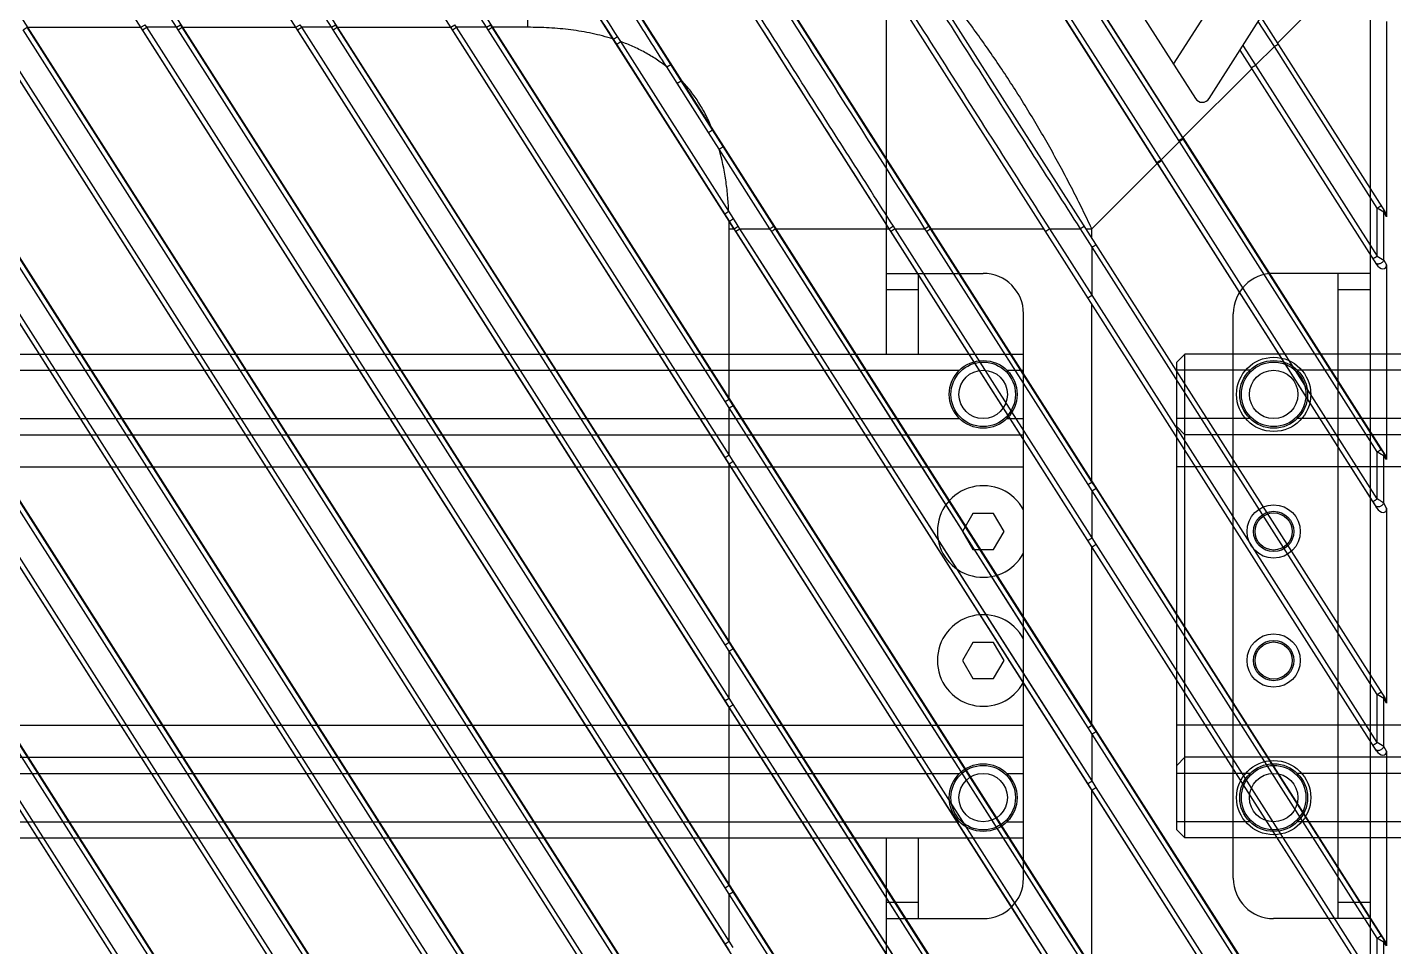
# Model space of a CAD drawing. Header units: millimetres. Extents: x 1409 to 26878, y 589 to 5187.
# Drawn here: x 22315.2 to 22399.8, y 2601.4 to 2658.4 of the extents above; entities that cross this region are included whole.
import ezdxf

# ---------------------------------------------------------------- set-up
doc = ezdxf.new("R2010")
doc.units = ezdxf.units.MM
doc.layers.add('02___PRT_ALL_AXES', color=7, linetype='Continuous')

# ---------------------------------------------------------------- blocks, each defined once
blk = doc.blocks.new('dfx')
at = {"color": 114, "linetype": 'Continuous', "lineweight": -3, "true_color": 0x139b48}
for p, q in [((13692.982, 8801.227), (13692.982, 8861.227)), ((13722.982, 8188.727), (13722.982, 8861.227)), ((13692.982, 8806.227), (13698.982, 8806.227)), ((13694.982, 8801.227), (13694.982, 8806.227)), ((13722.982, 8806.227), (13716.982, 8806.227)), ((13720.982, 8766.227), (13720.982, 8806.227)), ((13692.982, 8805.227), (13694.982, 8805.227)), ((13720.982, 8805.227), (13722.982, 8805.227)), ((13701.482, 8768.727), (13701.482, 8803.727)), ((13714.482, 8768.727), (13714.482, 8803.727)), ((13110.982, 8800.727), (13111.482, 8801.227)), ((13111.482, 8771.227), (13111.482, 8801.227)), ((13134.482, 8801.227), (13111.482, 8801.227)), ((13147.482, 8801.227), (13701.482, 8801.227)), ((13110.982, 8771.727), (13110.982, 8800.727)), ((13115.512, 8800.227), (13110.982, 8800.227)), ((13700.451, 8800.227), (13701.482, 8800.227)), ((13115.512, 8797.227), (13110.982, 8797.227)), ((13110.982, 8796.727), (13111.482, 8796.227)), ((13700.451, 8797.227), (13701.482, 8797.227)), ((13134.482, 8796.227), (13111.482, 8796.227)), ((13147.482, 8796.227), (13701.482, 8796.227)), ((13134.482, 8794.227), (13110.982, 8794.227)), ((13147.482, 8794.227), (13701.482, 8794.227)), ((13698.337, 8791.344), (13697.692, 8790.227)), ((13699.627, 8791.344), (13698.337, 8791.344)), ((13700.272, 8790.227), (13699.627, 8791.344)), ((13697.692, 8790.227), (13698.337, 8789.11)), ((13699.627, 8789.11), (13700.272, 8790.227)), ((13698.337, 8789.11), (13699.627, 8789.11)), ((13698.337, 8783.344), (13697.692, 8782.227)), ((13699.627, 8783.344), (13698.337, 8783.344)), ((13700.272, 8782.227), (13699.627, 8783.344)), ((13697.692, 8782.227), (13698.337, 8781.11)), ((13699.627, 8781.11), (13700.272, 8782.227)), ((13698.337, 8781.11), (13699.627, 8781.11)), ((13134.482, 8778.227), (13110.982, 8778.227)), ((13147.482, 8778.227), (13701.482, 8778.227)), ((13110.982, 8775.727), (13111.482, 8776.227)), ((13134.482, 8776.227), (13111.482, 8776.227)), ((13147.482, 8776.227), (13701.482, 8776.227)), ((13115.512, 8775.227), (13110.982, 8775.227)), ((13700.451, 8775.227), (13701.482, 8775.227)), ((13115.512, 8772.227), (13110.982, 8772.227)), ((13700.451, 8772.227), (13701.482, 8772.227)), ((13110.982, 8771.727), (13111.482, 8771.227)), ((13134.482, 8771.227), (13111.482, 8771.227)), ((13147.482, 8771.227), (13701.482, 8771.227)), ((13692.982, 8283.727), (13692.982, 8771.227)), ((13694.982, 8766.227), (13694.982, 8771.227)), ((13694.982, 8767.227), (13692.982, 8767.227)), ((13722.982, 8767.227), (13720.982, 8767.227)), ((13692.982, 8766.227), (13698.982, 8766.227)), ((13722.982, 8766.227), (13716.982, 8766.227))]:
    blk.add_line(p, q, dxfattribs=at)
for centre, radius in [((13716.982, 8798.727), 2.3), ((13698.982, 8798.727), 2), ((13698.982, 8798.727), 1.5), ((13716.982, 8798.727), 2), ((13716.982, 8798.727), 1.5), ((13116.982, 8790.227), 1.65), ((13116.982, 8790.227), 1.15), ((13116.982, 8782.227), 1.65), ((13116.982, 8782.227), 1.15), ((13698.982, 8773.727), 2), ((13716.982, 8773.727), 2.3), ((13716.982, 8773.727), 2), ((13698.982, 8773.727), 1.5), ((13716.982, 8773.727), 1.5)]:
    blk.add_circle(centre, radius, dxfattribs=at)
for centre, start, end in [((13698.982, 8803.727), 0, 90), ((13716.982, 8803.727), 90, 180), ((13698.982, 8768.727), 270, 0), ((13716.982, 8768.727), 180, 270)]:
    blk.add_arc(centre, 2.5, start, end, dxfattribs=at)
at = {"layer": '02___PRT_ALL_AXES', "color": 114, "linetype": 'Continuous', "lineweight": -3, "true_color": 0x139b48}
for p, q in [((13130.512, 8800.227), (13118.451, 8800.227)), ((13151.451, 8800.227), (13697.512, 8800.227)), ((13130.512, 8797.227), (13118.451, 8797.227)), ((13151.451, 8797.227), (13697.512, 8797.227)), ((13130.512, 8775.227), (13118.451, 8775.227)), ((13151.451, 8775.227), (13697.512, 8775.227)), ((13130.512, 8772.227), (13118.451, 8772.227)), ((13151.451, 8772.227), (13697.512, 8772.227))]:
    blk.add_line(p, q, dxfattribs=at)
for centre, radius in [((13116.982, 8798.727), 2.1), ((13698.982, 8798.727), 2.1), ((13716.982, 8790.227), 1.25), ((13716.982, 8782.227), 1.25), ((13116.982, 8773.727), 2.1), ((13698.982, 8773.727), 2.1)]:
    blk.add_circle(centre, radius, dxfattribs=at)
for centre in [(13698.982, 8790.227), (13698.982, 8782.227)]:
    blk.add_arc(centre, 2.84, 28.08421, 331.91579, dxfattribs=at)
blk = doc.blocks.new('*U83')
blk.add_blockref('dfx', (-13416.982, -8530.477))
blk = doc.blocks.new('*U84')
at = {"color": 0, "linetype": 'ByBlock', "lineweight": -2, "transparency": 16777216}
for p in [(600, 0), (1200, 0)]:
    blk.add_blockref('*U83', p, dxfattribs=at)
blk = doc.blocks.new('1111')
at = {"color": 7, "linetype": 'Continuous'}
for p, q in [((16463.414, 7050.956), (16602.197, 6833.111)), ((16473.018, 7050.956), (16602.197, 6848.186)), ((16482.622, 7050.956), (16602.197, 6863.262)), ((16492.226, 7050.956), (16602.197, 6878.337)), ((16501.831, 7050.956), (16602.197, 6893.412)), ((16511.435, 7050.956), (16602.197, 6908.488)), ((16521.039, 7050.956), (16602.197, 6923.563)), ((16530.643, 7050.956), (16602.197, 6938.638)), ((16540.247, 7050.956), (16602.197, 6953.714)), ((16461.017, 7050.624), (16601.677, 6829.832)), ((16470.621, 7050.624), (16601.677, 6844.908)), ((16480.225, 7050.624), (16601.677, 6859.983)), ((16489.829, 7050.624), (16601.677, 6875.058)), ((16499.433, 7050.624), (16601.677, 6890.134)), ((16509.037, 7050.624), (16601.677, 6905.209)), ((16518.641, 7050.624), (16601.677, 6920.285)), ((16561.534, 6998.372), (16528.245, 7050.624)), ((16537.849, 7050.624), (16601.677, 6950.435)), ((16570.281, 7037.615), (16590.438, 7005.975)), ((16527.295, 7010.391), (16513.074, 7032.728)), ((16536.899, 7010.391), (16522.678, 7032.728)), ((16546.504, 7010.391), (16532.282, 7032.728)), ((16571.457, 6997.906), (16549.494, 7032.382)), ((16573.917, 6998.067), (16553.024, 7030.861)), ((16589.644, 7003.529), (16574.028, 7028.042)), ((16589.655, 7003.551), (16574.048, 7028.05)), ((16589.407, 7003.369), (16574.119, 7027.362)), ((16588.31, 7002.182), (16573.889, 7024.815)), ((16588.044, 7002.02), (16573.779, 7024.412)), ((16583.531, 7009.104), (16573.779, 7024.412)), ((16588.062, 7001.958), (16573.784, 7024.37)), ((16589.081, 7008.105), (16598.585, 7023.023)), ((16557.927, 7008.092), (16549.305, 7021.624)), ((16585.991, 7009.264), (16578.403, 7021.175)), ((16601.659, 6965.538), (16566.745, 7020.343)), ((16602.181, 6968.814), (16569.293, 7020.437)), ((16591.281, 7005.975), (16600.504, 7020.451)), ((16549.054, 7010.391), (16549.054, 7017.962)), ((16554.367, 7009.658), (16549.071, 7017.97)), ((16527.295, 7010.391), (16522.779, 7017.484)), ((16536.899, 7010.391), (16532.383, 7017.484)), ((16546.504, 7010.391), (16541.987, 7017.484)), ((16585.819, 7009), (16582.231, 7014.631)), ((16599.795, 7013.691), (16595.522, 7009.418)), ((16566.262, 7010.083), (16565.567, 7011.173)), ((16602.181, 6998.965), (16594.498, 7011.024)), ((16561.286, 6893.27), (16486.774, 7010.23)), ((16561.538, 6893.43), (16487.026, 7010.391)), ((16561.286, 6896.735), (16488.981, 7010.23)), ((16561.538, 6896.895), (16489.233, 7010.391)), ((16561.286, 6908.345), (16496.378, 7010.23)), ((16561.538, 6908.506), (16496.63, 7010.391)), ((16561.286, 6911.81), (16498.585, 7010.23)), ((16561.538, 6911.971), (16498.838, 7010.391)), ((16561.286, 6923.421), (16505.982, 7010.23)), ((16561.538, 6923.581), (16506.234, 7010.391)), ((16561.286, 6926.885), (16508.19, 7010.23)), ((16561.538, 6927.046), (16508.442, 7010.391)), ((16561.286, 6938.496), (16515.586, 7010.23)), ((16561.538, 6938.657), (16515.838, 7010.391)), ((16517.794, 7010.23), (16518.046, 7010.391)), ((16561.286, 6941.961), (16517.794, 7010.23)), ((16518.046, 7010.391), (16525.088, 7010.391)), ((16561.538, 6942.121), (16518.046, 7010.391)), ((16525.088, 7010.391), (16525.34, 7010.551)), ((16525.19, 7010.23), (16525.088, 7010.391)), ((16525.19, 7010.23), (16525.443, 7010.391)), ((16561.286, 6953.571), (16525.19, 7010.23)), ((16525.443, 7010.391), (16525.34, 7010.551)), ((16527.295, 7010.391), (16525.443, 7010.391)), ((16561.538, 6953.732), (16525.443, 7010.391)), ((16527.295, 7010.391), (16527.547, 7010.551)), ((16527.398, 7010.23), (16527.295, 7010.391)), ((16527.398, 7010.23), (16527.65, 7010.391)), ((16561.286, 6957.036), (16527.398, 7010.23)), ((16527.65, 7010.391), (16527.547, 7010.551)), ((16527.65, 7010.391), (16534.692, 7010.391)), ((16561.538, 6957.197), (16527.65, 7010.391)), ((16534.692, 7010.391), (16534.944, 7010.551)), ((16534.795, 7010.23), (16534.692, 7010.391)), ((16534.795, 7010.23), (16535.047, 7010.391)), ((16561.286, 6968.647), (16534.795, 7010.23)), ((16535.047, 7010.391), (16534.944, 7010.551)), ((16536.899, 7010.391), (16535.047, 7010.391)), ((16561.538, 6968.807), (16535.047, 7010.391)), ((16536.899, 7010.391), (16537.152, 7010.551)), ((16537.002, 7010.23), (16536.899, 7010.391)), ((16537.002, 7010.23), (16537.254, 7010.391)), ((16561.286, 6972.112), (16537.002, 7010.23)), ((16537.254, 7010.391), (16537.152, 7010.551)), ((16537.254, 7010.391), (16544.296, 7010.391)), ((16561.538, 6972.272), (16537.254, 7010.391)), ((16544.296, 7010.391), (16544.548, 7010.551)), ((16544.399, 7010.23), (16544.296, 7010.391)), ((16544.399, 7010.23), (16544.651, 7010.391)), ((16561.286, 6983.722), (16544.399, 7010.23)), ((16544.651, 7010.391), (16544.548, 7010.551)), ((16546.504, 7010.391), (16544.651, 7010.391)), ((16561.538, 6983.883), (16544.651, 7010.391)), ((16546.504, 7010.391), (16546.756, 7010.551)), ((16546.606, 7010.23), (16546.504, 7010.391)), ((16546.606, 7010.23), (16546.858, 7010.391)), ((16561.286, 6987.187), (16546.606, 7010.23)), ((16546.858, 7010.391), (16546.756, 7010.551)), ((16549.054, 7010.391), (16546.858, 7010.391)), ((16561.538, 6987.347), (16546.858, 7010.391)), ((16554.24, 7009.858), (16553.784, 7010.574)), ((16556.752, 7009.935), (16556.391, 7010.503)), ((16563.724, 7010.046), (16563.446, 7010.481)), ((16566.948, 7009.005), (16566.262, 7010.083)), ((16595.323, 7009.194), (16594.328, 7010.757)), ((16602.282, 7010.749), (16602.282, 6998.651)), ((16554.367, 7009.658), (16554.24, 7009.858)), ((16554.338, 7009.668), (16554.367, 7009.658)), ((16554.367, 7009.658), (16554.619, 7009.819)), ((16554.568, 7009.343), (16554.367, 7009.658)), ((16554.568, 7009.343), (16554.82, 7009.504)), ((16561.261, 6998.837), (16554.568, 7009.343)), ((16554.82, 7009.504), (16554.619, 7009.819)), ((16561.513, 6998.997), (16554.82, 7009.504)), ((16557.041, 7009.482), (16556.752, 7009.935)), ((16557.162, 7009.291), (16557.041, 7009.482)), ((16557.384, 7008.943), (16557.162, 7009.291)), ((16564.011, 7009.595), (16563.724, 7010.046)), ((16564.306, 7009.132), (16564.011, 7009.595)), ((16589.644, 7003.529), (16585.991, 7009.264)), ((16593.379, 7009.268), (16594.164, 7008.036)), ((16557.493, 7008.773), (16557.384, 7008.943)), ((16557.602, 7008.602), (16557.493, 7008.773)), ((16557.711, 7008.431), (16557.602, 7008.602)), ((16557.818, 7008.263), (16557.711, 7008.431)), ((16564.597, 7008.675), (16564.306, 7009.132)), ((16564.874, 7008.241), (16564.597, 7008.675)), ((16567.588, 7008), (16566.948, 7009.005)), ((16588.044, 7002.02), (16583.531, 7009.104)), ((16589.407, 7003.369), (16585.819, 7009)), ((16593.194, 7008.977), (16601.659, 6995.689)), ((16595.323, 7009.194), (16594.164, 7008.036)), ((16601.704, 6999.179), (16595.323, 7009.194)), ((16557.675, 7007.931), (16557.927, 7008.092)), ((16558.318, 7006.922), (16557.675, 7007.931)), ((16557.927, 7008.092), (16557.818, 7008.263)), ((16558.57, 7007.082), (16557.927, 7008.092)), ((16565.14, 7007.822), (16564.874, 7008.241)), ((16565.407, 7007.404), (16565.14, 7007.822)), ((16568.155, 7007.111), (16567.588, 7008)), ((16593.928, 7007.824), (16589.655, 7003.551)), ((16594.164, 7008.036), (16601.704, 6996.201)), ((16558.318, 7006.922), (16558.57, 7007.082)), ((16560.261, 7003.871), (16558.318, 7006.922)), ((16560.513, 7004.032), (16558.57, 7007.082)), ((16565.683, 7006.971), (16565.407, 7007.404)), ((16565.972, 7006.517), (16565.683, 7006.971)), ((16568.667, 7006.306), (16568.155, 7007.111)), ((16566.27, 7006.049), (16565.972, 7006.517)), ((16566.567, 7005.582), (16566.27, 7006.049)), ((16569.163, 7005.528), (16568.667, 7006.306)), ((16566.856, 7005.13), (16566.567, 7005.582)), ((16567.133, 7004.694), (16566.856, 7005.13)), ((16569.662, 7004.746), (16569.163, 7005.528)), ((16567.407, 7004.264), (16567.133, 7004.694)), ((16567.687, 7003.825), (16567.407, 7004.264)), ((16570.161, 7003.962), (16569.662, 7004.746)), ((16560.261, 7003.871), (16560.513, 7004.032)), ((16560.923, 7002.833), (16560.261, 7003.871)), ((16560.473, 7004.131), (16560.513, 7004.032)), ((16561.175, 7002.993), (16560.513, 7004.032)), ((16567.981, 7003.363), (16567.687, 7003.825)), ((16568.293, 7002.874), (16567.981, 7003.363)), ((16570.653, 7003.19), (16570.161, 7003.962)), ((16589.442, 7003.313), (16588.31, 7002.182)), ((16589.442, 7003.313), (16589.407, 7003.369)), ((16601.704, 6984.066), (16589.442, 7003.313)), ((16589.655, 7003.551), (16589.644, 7003.529)), ((16589.68, 7003.473), (16589.644, 7003.529)), ((16589.655, 7003.551), (16602.197, 6983.865)), ((16601.941, 6984.226), (16589.68, 7003.473)), ((16560.923, 7002.833), (16561.175, 7002.993)), ((16564.063, 6997.906), (16560.923, 7002.833)), ((16564.313, 6998.067), (16561.175, 7002.993)), ((16568.614, 7002.369), (16568.293, 7002.874)), ((16571.12, 7002.456), (16570.653, 7003.19)), ((16571.546, 7001.788), (16571.12, 7002.456)), ((16568.933, 7001.869), (16568.614, 7002.369)), ((16569.241, 7001.385), (16568.933, 7001.869)), ((16571.922, 7001.198), (16571.546, 7001.788)), ((16588.062, 7001.958), (16584.01, 6997.906)), ((16588.079, 7001.965), (16588.044, 7002.02)), ((16588.062, 7001.958), (16588.079, 7001.965)), ((16588.062, 7001.958), (16601.677, 6980.586)), ((16601.437, 6980.997), (16588.079, 7001.965)), ((16588.346, 7002.126), (16588.31, 7002.182)), ((16601.704, 6981.158), (16588.346, 7002.126)), ((16569.533, 7000.926), (16569.241, 7001.385)), ((16569.81, 7000.493), (16569.533, 7000.926)), ((16572.255, 7000.674), (16571.922, 7001.198)), ((16570.318, 6999.695), (16569.81, 7000.493)), ((16572.556, 7000.202), (16572.255, 7000.674)), ((16573.09, 6999.365), (16572.556, 7000.202)), ((16570.551, 6999.329), (16570.318, 6999.695)), ((16570.971, 6998.67), (16570.551, 6999.329)), ((16573.326, 6998.994), (16573.09, 6999.365)), ((16602.009, 6998.987), (16601.704, 6999.179)), ((16601.704, 6996.201), (16601.704, 6999.179)), ((16601.793, 6999.123), (16601.704, 6999.179)), ((16601.875, 6999.071), (16601.793, 6999.123)), ((16601.947, 6999.026), (16601.875, 6999.071)), ((16561.261, 6998.837), (16561.513, 6998.997)), ((16561.552, 6998.381), (16561.261, 6998.837)), ((16561.804, 6998.541), (16561.513, 6998.997)), ((16561.83, 6997.906), (16561.534, 6998.372)), ((16561.552, 6998.381), (16561.804, 6998.541)), ((16561.854, 6997.906), (16561.552, 6998.381)), ((16562.106, 6998.067), (16561.804, 6998.541)), ((16571.313, 6998.133), (16570.971, 6998.67)), ((16573.735, 6998.352), (16573.326, 6998.994)), ((16573.917, 6998.067), (16573.735, 6998.352)), ((16602.009, 6998.987), (16601.947, 6999.026)), ((16602.107, 6998.926), (16602.009, 6998.987)), ((16602.107, 6995.948), (16602.107, 6998.926)), ((16602.282, 6998.651), (16602.107, 6998.926)), ((16561.538, 6997.906), (16561.83, 6997.906)), ((16561.538, 6987.347), (16561.538, 6997.906)), ((16561.83, 6997.906), (16561.854, 6997.906)), ((16561.83, 6997.906), (16601.677, 6935.36)), ((16561.854, 6997.906), (16562.106, 6998.067)), ((16583.768, 6963.505), (16561.854, 6997.906)), ((16561.956, 6997.746), (16562.209, 6997.906)), ((16564.798, 6993.285), (16561.956, 6997.746)), ((16562.209, 6997.906), (16562.106, 6998.067)), ((16562.209, 6997.906), (16564.063, 6997.906)), ((16584.035, 6963.667), (16562.209, 6997.906)), ((16565.052, 6993.446), (16562.209, 6997.906)), ((16564.165, 6997.746), (16564.063, 6997.906)), ((16583.784, 6966.968), (16564.165, 6997.746)), ((16567.523, 6992.478), (16564.165, 6997.746)), ((16564.415, 6997.906), (16564.313, 6998.067)), ((16564.415, 6997.906), (16564.313, 6998.067)), ((16564.439, 6997.906), (16564.415, 6997.906)), ((16570.835, 6987.829), (16564.415, 6997.906)), ((16584.022, 6967.128), (16564.415, 6997.906)), ((16564.439, 6997.906), (16571.434, 6997.906)), ((16571.457, 6997.906), (16571.313, 6998.133)), ((16571.434, 6997.906), (16571.457, 6997.906)), ((16571.56, 6997.745), (16571.457, 6997.906)), ((16583.768, 6978.581), (16571.56, 6997.745)), ((16571.818, 6997.906), (16571.716, 6998.067)), ((16571.818, 6997.906), (16573.672, 6997.906)), ((16584.035, 6978.742), (16571.818, 6997.906)), ((16573.775, 6997.746), (16573.672, 6997.906)), ((16583.784, 6982.043), (16573.775, 6997.746)), ((16574.019, 6997.906), (16573.917, 6998.067)), ((16574.043, 6997.906), (16574.019, 6997.906)), ((16584.022, 6982.203), (16574.019, 6997.906)), ((16574.043, 6997.906), (16581.039, 6997.906)), ((16581.407, 6997.906), (16583.306, 6997.906)), ((16584.035, 6993.785), (16581.407, 6997.906)), ((16584.035, 6996.763), (16583.306, 6997.906)), ((16583.647, 6997.906), (16584.01, 6997.906)), ((16584.01, 6997.337), (16584.01, 6997.906)), ((16584.035, 6993.785), (16584.035, 6996.763)), ((16601.704, 6969.028), (16584.035, 6996.763)), ((16601.704, 6996.201), (16602.107, 6995.948)), ((16602.107, 6995.948), (16602.282, 6995.673)), ((16602.282, 6995.673), (16602.282, 6983.599)), ((16567.383, 6989.227), (16564.798, 6993.285)), ((16567.639, 6989.387), (16565.052, 6993.446)), ((16584.01, 6982.261), (16584.01, 6993.242)), ((16601.704, 6966.05), (16584.035, 6993.785)), ((16573.427, 6983.216), (16567.523, 6992.478)), ((16574.457, 6978.121), (16567.383, 6989.227)), ((16574.718, 6978.282), (16567.639, 6989.387)), ((16561.286, 6987.187), (16561.538, 6987.347)), ((16561.79, 6986.952), (16561.538, 6987.347)), ((16576.356, 6979.161), (16570.835, 6987.829)), ((16561.538, 6986.791), (16561.286, 6987.187)), ((16561.538, 6986.791), (16561.79, 6986.952)), ((16561.538, 6983.883), (16561.538, 6986.791)), ((16566.986, 6978.245), (16561.538, 6986.791)), ((16583.784, 6951.893), (16561.538, 6986.791)), ((16584.022, 6952.053), (16561.79, 6986.952)), ((16564.642, 6982.475), (16561.79, 6986.952)), ((16561.286, 6983.722), (16561.538, 6983.883)), ((16561.79, 6983.487), (16561.538, 6983.883)), ((16601.704, 6981.158), (16601.704, 6984.066)), ((16602.197, 6983.865), (16602.102, 6983.988)), ((16602.107, 6980.891), (16602.107, 6983.828)), ((16602.282, 6983.599), (16602.107, 6983.828)), ((16561.538, 6983.327), (16561.286, 6983.722)), ((16561.538, 6983.327), (16561.79, 6983.487)), ((16561.538, 6972.272), (16561.538, 6983.327)), ((16583.768, 6948.43), (16561.538, 6983.327)), ((16567.063, 6974.653), (16561.538, 6983.327)), ((16584.035, 6948.591), (16561.79, 6983.487)), ((16564.686, 6978.945), (16561.79, 6983.487)), ((16578.714, 6974.922), (16573.427, 6983.216)), ((16572.012, 6970.905), (16564.642, 6982.475)), ((16584.01, 6982.261), (16584.022, 6982.203)), ((16584.272, 6981.81), (16584.022, 6982.203)), ((16584.035, 6981.65), (16583.784, 6982.043)), ((16584.035, 6978.742), (16584.035, 6981.65)), ((16601.704, 6953.916), (16584.035, 6981.65)), ((16601.941, 6954.076), (16584.272, 6981.81)), ((16601.677, 6980.586), (16601.598, 6980.73)), ((16602.282, 6980.571), (16602.107, 6980.891)), ((16602.282, 6980.571), (16602.282, 6968.5)), ((16569.776, 6970.959), (16564.686, 6978.945)), ((16581.463, 6971.144), (16576.356, 6979.161)), ((16584.287, 6978.346), (16584.035, 6978.742)), ((16571.767, 6970.745), (16566.986, 6978.245)), ((16579.086, 6970.855), (16574.457, 6978.121)), ((16581.651, 6967.407), (16574.718, 6978.282)), ((16584.021, 6978.185), (16583.768, 6978.581)), ((16584.01, 6978.167), (16584.021, 6978.185)), ((16584.01, 6967.186), (16584.01, 6978.167)), ((16601.437, 6950.846), (16584.021, 6978.185)), ((16601.704, 6951.007), (16584.287, 6978.346)), ((16574.266, 6963.346), (16567.063, 6974.653)), ((16583.784, 6966.968), (16578.714, 6974.922)), ((16561.286, 6972.112), (16561.538, 6972.272)), ((16561.538, 6971.716), (16561.286, 6972.112)), ((16561.79, 6971.876), (16561.538, 6972.272)), ((16561.538, 6971.716), (16561.79, 6971.876)), ((16561.538, 6968.807), (16561.538, 6971.716)), ((16566.986, 6963.17), (16561.538, 6971.716)), ((16583.784, 6936.817), (16561.538, 6971.716)), ((16567.234, 6963.33), (16561.79, 6971.876)), ((16584.022, 6936.977), (16561.79, 6971.876)), ((16584.022, 6967.128), (16581.463, 6971.144)), ((16576.893, 6959.795), (16569.776, 6970.959)), ((16576.516, 6963.295), (16571.767, 6970.745)), ((16576.758, 6963.455), (16572.012, 6970.905)), ((16583.768, 6963.505), (16579.086, 6970.855)), ((16561.286, 6968.647), (16561.538, 6968.807)), ((16561.538, 6968.251), (16561.286, 6968.647)), ((16561.79, 6968.412), (16561.538, 6968.807)), ((16602.009, 6968.836), (16601.704, 6969.028)), ((16601.704, 6966.05), (16601.704, 6969.028)), ((16601.793, 6968.972), (16601.704, 6969.028)), ((16601.875, 6968.921), (16601.793, 6968.972)), ((16601.947, 6968.875), (16601.875, 6968.921)), ((16602.009, 6968.836), (16601.947, 6968.875)), ((16602.107, 6968.775), (16602.009, 6968.836)), ((16602.107, 6965.797), (16602.107, 6968.775)), ((16602.282, 6968.5), (16602.107, 6968.775)), ((16561.538, 6968.251), (16561.79, 6968.412)), ((16561.538, 6957.197), (16561.538, 6968.251)), ((16583.768, 6933.355), (16561.538, 6968.251)), ((16564.432, 6963.709), (16561.538, 6968.251)), ((16584.035, 6933.516), (16561.79, 6968.412)), ((16567.319, 6959.738), (16561.79, 6968.412)), ((16584.035, 6963.667), (16581.651, 6967.407)), ((16584.035, 6966.575), (16583.784, 6966.968)), ((16584.01, 6967.186), (16584.022, 6967.128)), ((16584.272, 6966.735), (16584.022, 6967.128)), ((16584.035, 6963.667), (16584.035, 6966.575)), ((16601.704, 6938.84), (16584.035, 6966.575)), ((16601.941, 6939), (16584.272, 6966.735)), ((16602.107, 6965.797), (16601.704, 6966.05)), ((16602.282, 6965.522), (16602.107, 6965.797)), ((16602.282, 6965.522), (16602.282, 6953.448)), ((16567.063, 6959.578), (16564.432, 6963.709)), ((16584.021, 6963.109), (16583.768, 6963.505)), ((16584.287, 6963.27), (16584.035, 6963.667)), ((16571.767, 6955.67), (16566.986, 6963.17)), ((16572.012, 6955.83), (16567.234, 6963.33)), ((16578.987, 6955.936), (16574.266, 6963.346)), ((16581.292, 6955.803), (16576.516, 6963.295)), ((16581.531, 6955.963), (16576.758, 6963.455)), ((16584.01, 6963.091), (16584.021, 6963.109)), ((16584.01, 6952.11), (16584.01, 6963.091)), ((16601.437, 6935.771), (16584.021, 6963.109)), ((16601.704, 6935.932), (16584.287, 6963.27)), ((16574.266, 6948.27), (16567.063, 6959.578)), ((16572.152, 6952.157), (16567.319, 6959.738)), ((16581.599, 6952.412), (16576.893, 6959.795)), ((16561.286, 6957.036), (16561.538, 6957.197)), ((16561.538, 6956.64), (16561.286, 6957.036)), ((16561.79, 6956.801), (16561.538, 6957.197)), ((16561.538, 6956.64), (16561.79, 6956.801)), ((16584.022, 6921.902), (16561.79, 6956.801)), ((16564.642, 6952.324), (16561.79, 6956.801)), ((16561.538, 6953.732), (16561.538, 6956.64)), ((16566.986, 6948.095), (16561.538, 6956.64)), ((16583.784, 6921.742), (16561.538, 6956.64)), ((16583.768, 6948.43), (16578.987, 6955.936)), ((16584.022, 6952.053), (16581.531, 6955.963)), ((16576.516, 6948.219), (16571.767, 6955.67)), ((16576.758, 6948.379), (16572.012, 6955.83)), ((16583.784, 6951.893), (16581.292, 6955.803)), ((16561.286, 6953.571), (16561.538, 6953.732)), ((16561.538, 6953.176), (16561.286, 6953.571)), ((16561.79, 6953.336), (16561.538, 6953.732)), ((16601.704, 6951.007), (16601.704, 6953.916)), ((16602.197, 6953.714), (16602.102, 6953.837)), ((16602.282, 6953.448), (16602.107, 6953.677)), ((16602.107, 6950.74), (16602.107, 6953.677))]:
    blk.add_line(p, q, dxfattribs=at)
for centre, radius, start, end in [((16590.859, 7006.244), 0.5, 212.5, 327.5), ((16537.294, 6997.908), 24.244, 359.99493, 1.09587)]:
    blk.add_arc(centre, radius, start, end, dxfattribs=at)
for centre, major_axis, ratio, start_param, end_param in [((16601.92, 6998.816), (-0.264, 0.384), 0.642651, -2.389365, -1.624536), ((16601.92, 6995.838), (-0.264, 0.384), 0.642651, 1.517057, 3.893821), ((16601.92, 6983.736), (-0.278, 0.337), 0.685856, -2.447355, -1.747542), ((16601.92, 6980.763), (-0.253, 0.43), 0.601104, -4.65481, -2.346373), ((16601.92, 6968.665), (-0.264, 0.384), 0.642651, -2.389365, -1.624536), ((16601.92, 6965.687), (-0.264, 0.384), 0.642651, 1.517057, 3.893821), ((16601.92, 6953.586), (-0.278, 0.337), 0.685856, -2.447355, -1.747542)]:
    blk.add_ellipse(centre, major_axis=major_axis, ratio=ratio, start_param=start_param, end_param=end_param, dxfattribs=at)
for points, knots in [([(16571.716, 6998.067), (16570.8, 6999.504), (16568.968, 7002.378), (16566.221, 7006.69), (16563.474, 7011.001), (16560.728, 7015.313), (16557.982, 7019.625), (16554.321, 7025.373), (16551.576, 7029.683), (16549.746, 7032.557)], [0, 0, 0, 0, 0.125015, 0.250035, 0.375056, 0.500076, 0.625089, 0.750088, 1, 1, 1, 1]), ([(16573.672, 6997.906), (16571.93, 7000.64), (16569.317, 7004.741), (16565.833, 7010.209), (16563.22, 7014.31), (16560.608, 7018.412), (16557.126, 7023.88), (16554.514, 7027.98), (16552.774, 7030.713)], [0, 0, 0, 0, 0.250021, 0.375037, 0.500053, 0.625064, 0.750065, 1, 1, 1, 1]), ([(16557.675, 7007.931), (16556.956, 7009.059), (16555.519, 7011.316), (16552.646, 7015.829), (16550.49, 7019.214), (16549.054, 7021.47)], [0, 0, 0, 0, 0.250014, 0.500024, 1, 1, 1, 1]), ([(16581.407, 6997.906), (16579.027, 7001.641), (16574.267, 7009.112), (16569.507, 7016.583), (16567.127, 7020.319)], [0, 0, 0, 0, 0.499973, 1, 1, 1, 1]), ([(16554.619, 7009.819), (16554.178, 7010.512), (16552.413, 7013.284), (16550.648, 7016.057), (16549.324, 7018.136)], [0, 0, 0, 0, 0.250007, 1, 1, 1, 1]), ([(16583.306, 6997.906), (16581.275, 7001.093), (16577.212, 7007.468), (16573.151, 7013.843), (16571.12, 7017.032)], [0, 0, 0, 0, 0.499959, 1, 1, 1, 1]), ([(16584.01, 6997.906), (16583.82, 6998.31), (16583.433, 6999.113), (16582.931, 7000.108), (16582.52, 7000.899), (16582.103, 7001.687), (16581.569, 7002.665), (16580.908, 7003.827), (16580.226, 7004.978), (16579.524, 7006.116), (16578.561, 7007.617), (16577.307, 7009.46), (16575.721, 7011.615), (16574.054, 7013.708), (16572.89, 7015.059), (16572.296, 7015.724)], [0, 0, 0, 0, 0.062493, 0.12499, 0.15624, 0.18749, 0.249988, 0.312486, 0.374985, 0.437486, 0.499988, 0.624988, 0.74999, 0.874994, 1, 1, 1, 1]), ([(16554.338, 7009.668), (16553.912, 7009.802), (16553.263, 7009.971), (16552.387, 7010.137), (16551.725, 7010.234), (16551.059, 7010.307), (16550.169, 7010.373), (16549.5, 7010.391), (16549.054, 7010.391)], [0, 0, 0, 0, 0.249952, 0.374964, 0.499973, 0.624985, 0.750005, 1, 1, 1, 1]), ([(16557.675, 7007.931), (16557.461, 7008.101), (16557.019, 7008.422), (16556.317, 7008.844), (16555.583, 7009.206), (16555.076, 7009.411), (16554.82, 7009.504)], [0, 0, 0, 0, 0.249989, 0.499982, 0.74999, 1, 1, 1, 1]), ([(16595.323, 7009.194), (16595.339, 7009.205), (16595.37, 7009.225), (16595.415, 7009.254), (16595.45, 7009.277), (16595.476, 7009.294), (16595.493, 7009.306), (16595.509, 7009.316), (16595.522, 7009.326), (16595.534, 7009.334), (16595.544, 7009.341), (16595.551, 7009.346), (16595.555, 7009.349), (16595.557, 7009.351), (16595.559, 7009.353), (16595.56, 7009.354), (16595.561, 7009.355), (16595.561, 7009.356), (16595.561, 7009.356)], [0, 0, 0, 0, 0.196965, 0.385213, 0.557811, 0.636283, 0.708546, 0.773962, 0.831919, 0.88191, 0.923472, 0.956239, 0.969238, 0.979938, 0.988324, 0.994402, 0.99821, 1, 1, 1, 1]), ([(16594.164, 7008.036), (16594.147, 7008.025), (16594.114, 7008.004), (16594.073, 7007.978), (16594.041, 7007.958), (16594.018, 7007.944), (16593.997, 7007.931), (16593.978, 7007.92), (16593.96, 7007.909), (16593.944, 7007.9), (16593.931, 7007.892), (16593.919, 7007.885), (16593.911, 7007.881), (16593.906, 7007.878), (16593.903, 7007.876), (16593.9, 7007.875), (16593.898, 7007.875), (16593.897, 7007.874), (16593.896, 7007.874), (16593.896, 7007.874)], [0, 0, 0, 0, 0.192507, 0.378902, 0.467383, 0.551547, 0.630534, 0.703523, 0.769793, 0.828658, 0.87954, 0.921915, 0.955367, 0.968646, 0.979578, 0.988145, 0.994348, 0.998221, 1, 1, 1, 1]), ([(16558.585, 7007.095), (16558.582, 7007.093), (16558.577, 7007.089), (16558.572, 7007.085), (16558.57, 7007.082)], [0, 0, 0, 0, 0.495321, 1, 1, 1, 1]), ([(16560.473, 7004.131), (16560.361, 7004.403), (16560.115, 7004.939), (16559.678, 7005.708), (16559.171, 7006.433), (16558.788, 7006.881), (16558.585, 7007.095)], [0, 0, 0, 0, 0.250009, 0.500014, 0.750008, 1, 1, 1, 1]), ([(16589.407, 7003.369), (16589.422, 7003.378), (16589.451, 7003.397), (16589.494, 7003.425), (16589.533, 7003.451), (16589.568, 7003.474), (16589.594, 7003.491), (16589.611, 7003.503), (16589.621, 7003.511), (16589.63, 7003.517), (16589.636, 7003.522), (16589.641, 7003.526), (16589.644, 7003.528), (16589.644, 7003.529)], [0, 0, 0, 0, 0.186782, 0.366132, 0.532176, 0.679598, 0.803612, 0.855563, 0.900227, 0.937253, 0.966355, 0.987307, 1, 1, 1, 1]), ([(16589.442, 7003.313), (16589.457, 7003.323), (16589.487, 7003.342), (16589.529, 7003.37), (16589.569, 7003.395), (16589.603, 7003.419), (16589.629, 7003.436), (16589.646, 7003.448), (16589.657, 7003.455), (16589.665, 7003.462), (16589.672, 7003.467), (16589.676, 7003.47), (16589.679, 7003.473), (16589.68, 7003.473)], [0, 0, 0, 0, 0.186782, 0.366131, 0.532175, 0.679595, 0.803609, 0.85556, 0.900224, 0.93725, 0.966352, 0.987305, 1, 1, 1, 1]), ([(16561.513, 6998.997), (16561.498, 6999.321), (16561.453, 6999.968), (16561.299, 7001.255), (16561.1, 7002.21), (16560.923, 7002.833)], [0, 0, 0, 0, 0.250074, 0.500147, 1, 1, 1, 1]), ([(16588.044, 7002.02), (16588.044, 7002.021), (16588.045, 7002.021), (16588.049, 7002.022), (16588.054, 7002.025), (16588.062, 7002.029), (16588.072, 7002.035), (16588.085, 7002.042), (16588.105, 7002.054), (16588.134, 7002.071), (16588.173, 7002.095), (16588.216, 7002.122), (16588.263, 7002.151), (16588.294, 7002.171), (16588.31, 7002.182)], [0, 0, 0, 0, 0.005231, 0.012589, 0.033669, 0.063117, 0.100673, 0.146013, 0.198735, 0.324335, 0.472945, 0.63916, 0.81702, 1, 1, 1, 1]), ([(16588.079, 7001.965), (16588.08, 7001.965), (16588.081, 7001.965), (16588.084, 7001.967), (16588.09, 7001.969), (16588.098, 7001.974), (16588.108, 7001.979), (16588.12, 7001.986), (16588.14, 7001.998), (16588.169, 7002.016), (16588.208, 7002.04), (16588.252, 7002.067), (16588.298, 7002.096), (16588.33, 7002.116), (16588.346, 7002.126)], [0, 0, 0, 0, 0.005231, 0.012589, 0.033669, 0.063117, 0.100673, 0.146013, 0.198735, 0.324335, 0.472945, 0.63916, 0.81702, 1, 1, 1, 1]), ([(16601.704, 6999.179), (16601.72, 6999.189), (16601.751, 6999.209), (16601.796, 6999.238), (16601.831, 6999.261), (16601.857, 6999.278), (16601.874, 6999.29), (16601.89, 6999.3), (16601.903, 6999.31), (16601.915, 6999.318), (16601.925, 6999.325), (16601.931, 6999.33), (16601.936, 6999.333), (16601.938, 6999.335), (16601.94, 6999.337), (16601.941, 6999.338), (16601.942, 6999.339), (16601.942, 6999.34), (16601.942, 6999.34)], [0, 0, 0, 0, 0.196965, 0.385213, 0.557811, 0.636283, 0.708546, 0.773962, 0.831919, 0.88191, 0.923472, 0.956239, 0.969238, 0.979938, 0.988324, 0.994402, 0.99821, 1, 1, 1, 1]), ([(16602.107, 6998.926), (16602.113, 6998.94), (16602.122, 6998.968), (16602.126, 6999.012), (16602.121, 6999.052), (16602.11, 6999.076), (16602.103, 6999.087)], [0, 0, 0, 0, 0.277177, 0.533061, 0.771506, 1, 1, 1, 1]), ([(16561.534, 6998.372), (16561.536, 6998.374), (16561.542, 6998.378), (16561.548, 6998.38), (16561.552, 6998.381)], [0, 0, 0, 0, 0.49177, 1, 1, 1, 1]), ([(16564.063, 6997.906), (16564.093, 6997.926), (16564.137, 6997.954), (16564.194, 6997.99), (16564.231, 6998.014), (16564.262, 6998.033), (16564.286, 6998.049), (16564.302, 6998.06), (16564.31, 6998.065), (16564.313, 6998.067)], [0, 0, 0, 0, 0.364125, 0.530362, 0.678384, 0.803125, 0.900341, 0.966721, 1, 1, 1, 1]), ([(16564.165, 6997.746), (16564.195, 6997.765), (16564.24, 6997.793), (16564.296, 6997.83), (16564.333, 6997.853), (16564.364, 6997.873), (16564.388, 6997.888), (16564.404, 6997.899), (16564.413, 6997.904), (16564.415, 6997.906)], [0, 0, 0, 0, 0.364136, 0.530373, 0.678392, 0.803129, 0.900342, 0.966721, 1, 1, 1, 1]), ([(16571.457, 6997.906), (16571.458, 6997.907), (16571.461, 6997.908), (16571.467, 6997.912), (16571.475, 6997.916), (16571.484, 6997.922), (16571.496, 6997.929), (16571.515, 6997.941), (16571.543, 6997.958), (16571.581, 6997.982), (16571.624, 6998.009), (16571.669, 6998.037), (16571.7, 6998.057), (16571.716, 6998.067)], [0, 0, 0, 0, 0.012421, 0.033359, 0.062647, 0.100017, 0.145149, 0.197651, 0.322837, 0.47118, 0.637443, 0.815834, 1, 1, 1, 1]), ([(16571.56, 6997.745), (16571.561, 6997.746), (16571.564, 6997.748), (16571.569, 6997.751), (16571.577, 6997.755), (16571.587, 6997.761), (16571.599, 6997.768), (16571.618, 6997.78), (16571.646, 6997.797), (16571.684, 6997.821), (16571.726, 6997.848), (16571.772, 6997.876), (16571.803, 6997.896), (16571.818, 6997.906)], [0, 0, 0, 0, 0.012423, 0.033362, 0.06265, 0.100022, 0.145155, 0.197659, 0.322847, 0.471192, 0.637454, 0.815841, 1, 1, 1, 1]), ([(16573.672, 6997.906), (16573.688, 6997.916), (16573.718, 6997.935), (16573.761, 6997.963), (16573.802, 6997.989), (16573.837, 6998.013), (16573.864, 6998.03), (16573.882, 6998.042), (16573.892, 6998.049), (16573.901, 6998.055), (16573.908, 6998.06), (16573.913, 6998.064), (16573.916, 6998.066), (16573.917, 6998.067)], [0, 0, 0, 0, 0.186042, 0.365161, 0.53133, 0.679077, 0.803472, 0.855592, 0.90039, 0.9375, 0.966621, 0.987505, 1, 1, 1, 1]), ([(16573.775, 6997.746), (16573.79, 6997.756), (16573.82, 6997.775), (16573.863, 6997.803), (16573.904, 6997.829), (16573.939, 6997.852), (16573.966, 6997.87), (16573.984, 6997.882), (16573.994, 6997.889), (16574.003, 6997.895), (16574.01, 6997.9), (16574.015, 6997.903), (16574.018, 6997.905), (16574.019, 6997.906)], [0, 0, 0, 0, 0.18605, 0.365172, 0.531339, 0.679084, 0.803475, 0.855593, 0.90039, 0.937498, 0.966619, 0.987504, 1, 1, 1, 1]), ([(16581.141, 6997.745), (16581.141, 6997.745), (16581.142, 6997.745), (16581.143, 6997.745), (16581.145, 6997.746), (16581.147, 6997.747), (16581.15, 6997.749), (16581.154, 6997.751), (16581.158, 6997.753), (16581.165, 6997.757), (16581.175, 6997.763), (16581.189, 6997.771), (16581.204, 6997.78), (16581.222, 6997.79), (16581.241, 6997.802), (16581.262, 6997.815), (16581.285, 6997.829), (16581.316, 6997.849), (16581.357, 6997.874), (16581.391, 6997.896), (16581.407, 6997.906)], [0, 0, 0, 0, 0.001673, 0.005495, 0.011663, 0.0202, 0.031105, 0.044358, 0.059923, 0.077759, 0.120083, 0.170917, 0.229737, 0.29597, 0.368933, 0.44791, 0.532084, 0.620602, 0.807165, 1, 1, 1, 1]), ([(16583.306, 6997.906), (16583.322, 6997.916), (16583.353, 6997.936), (16583.398, 6997.966), (16583.433, 6997.989), (16583.459, 6998.006), (16583.476, 6998.018), (16583.492, 6998.028), (16583.506, 6998.038), (16583.517, 6998.046), (16583.527, 6998.053), (16583.534, 6998.058), (16583.538, 6998.061), (16583.54, 6998.063), (16583.542, 6998.065), (16583.543, 6998.066), (16583.544, 6998.067), (16583.544, 6998.067), (16583.544, 6998.067)], [0, 0, 0, 0, 0.196914, 0.385151, 0.557764, 0.636251, 0.708531, 0.773964, 0.831939, 0.881945, 0.923519, 0.956294, 0.969294, 0.979993, 0.988376, 0.994447, 0.998242, 1, 1, 1, 1]), ([(16584.035, 6996.763), (16584.051, 6996.773), (16584.082, 6996.793), (16584.127, 6996.822), (16584.162, 6996.845), (16584.188, 6996.862), (16584.205, 6996.874), (16584.221, 6996.884), (16584.234, 6996.894), (16584.246, 6996.902), (16584.256, 6996.909), (16584.262, 6996.914), (16584.267, 6996.917), (16584.269, 6996.919), (16584.271, 6996.921), (16584.272, 6996.922), (16584.273, 6996.923), (16584.273, 6996.924), (16584.273, 6996.924)], [0, 0, 0, 0, 0.196965, 0.385213, 0.557811, 0.636283, 0.708546, 0.773962, 0.831919, 0.88191, 0.923472, 0.956239, 0.969238, 0.979938, 0.988324, 0.994402, 0.99821, 1, 1, 1, 1]), ([(16601.704, 6996.201), (16601.687, 6996.19), (16601.654, 6996.169), (16601.612, 6996.143), (16601.58, 6996.123), (16601.558, 6996.109), (16601.537, 6996.096), (16601.518, 6996.085), (16601.5, 6996.074), (16601.484, 6996.065), (16601.47, 6996.057), (16601.459, 6996.05), (16601.451, 6996.046), (16601.445, 6996.043), (16601.442, 6996.042), (16601.44, 6996.04), (16601.438, 6996.04), (16601.437, 6996.039), (16601.436, 6996.039), (16601.436, 6996.04)], [0, 0, 0, 0, 0.192507, 0.378902, 0.467383, 0.551547, 0.630534, 0.703523, 0.769793, 0.828658, 0.879541, 0.921915, 0.955367, 0.968646, 0.979578, 0.988145, 0.994348, 0.998221, 1, 1, 1, 1]), ([(16602.107, 6995.948), (16602.096, 6995.924), (16602.068, 6995.876), (16602.009, 6995.815), (16601.937, 6995.765), (16601.87, 6995.735), (16601.815, 6995.721), (16601.763, 6995.714), (16601.713, 6995.716), (16601.668, 6995.729), (16601.639, 6995.743), (16601.615, 6995.763), (16601.602, 6995.778), (16601.597, 6995.787)], [0, 0, 0, 0, 0.126758, 0.264209, 0.406553, 0.546898, 0.614349, 0.679007, 0.797934, 0.852288, 0.903522, 0.952419, 1, 1, 1, 1]), ([(16583.767, 6993.624), (16583.767, 6993.623), (16583.768, 6993.623), (16583.769, 6993.624), (16583.771, 6993.624), (16583.773, 6993.626), (16583.776, 6993.627), (16583.782, 6993.63), (16583.79, 6993.634), (16583.801, 6993.641), (16583.815, 6993.649), (16583.831, 6993.658), (16583.849, 6993.669), (16583.868, 6993.68), (16583.889, 6993.693), (16583.911, 6993.707), (16583.943, 6993.727), (16583.985, 6993.753), (16584.018, 6993.774), (16584.035, 6993.785)], [0, 0, 0, 0, 0.001779, 0.005652, 0.011855, 0.020422, 0.031354, 0.044633, 0.078085, 0.12046, 0.171342, 0.230207, 0.296477, 0.369466, 0.448453, 0.532617, 0.621098, 0.807493, 1, 1, 1, 1]), ([(16601.704, 6984.066), (16601.719, 6984.076), (16601.748, 6984.095), (16601.791, 6984.122), (16601.83, 6984.148), (16601.865, 6984.171), (16601.891, 6984.189), (16601.908, 6984.201), (16601.918, 6984.208), (16601.927, 6984.214), (16601.934, 6984.219), (16601.938, 6984.223), (16601.941, 6984.225), (16601.941, 6984.226)], [0, 0, 0, 0, 0.186782, 0.366131, 0.532175, 0.679595, 0.803609, 0.85556, 0.900224, 0.93725, 0.966352, 0.987305, 1, 1, 1, 1]), ([(16602.107, 6983.828), (16602.094, 6983.834), (16602.067, 6983.849), (16602.025, 6983.873), (16601.978, 6983.9), (16601.927, 6983.93), (16601.873, 6983.962), (16601.799, 6984.007), (16601.742, 6984.042), (16601.704, 6984.066)], [0, 0, 0, 0, 0.090397, 0.195428, 0.312456, 0.43902, 0.572905, 0.712149, 1, 1, 1, 1]), ([(16602.102, 6983.988), (16602.096, 6983.996), (16602.084, 6984.013), (16602.058, 6984.049), (16602.024, 6984.099), (16601.983, 6984.162), (16601.955, 6984.205), (16601.941, 6984.226)], [0, 0, 0, 0, 0.103408, 0.218747, 0.468859, 0.73184, 1, 1, 1, 1]), ([(16602.107, 6983.828), (16602.112, 6983.842), (16602.119, 6983.87), (16602.122, 6983.912), (16602.117, 6983.952), (16602.108, 6983.977), (16602.102, 6983.988)], [0, 0, 0, 0, 0.271855, 0.527736, 0.769173, 1, 1, 1, 1]), ([(16583.784, 6982.043), (16583.799, 6982.053), (16583.829, 6982.072), (16583.871, 6982.1), (16583.911, 6982.125), (16583.946, 6982.149), (16583.971, 6982.166), (16583.988, 6982.178), (16583.999, 6982.185), (16584.007, 6982.192), (16584.014, 6982.197), (16584.019, 6982.2), (16584.021, 6982.203), (16584.022, 6982.203)], [0, 0, 0, 0, 0.186765, 0.36611, 0.532157, 0.679586, 0.803609, 0.855564, 0.900231, 0.937259, 0.966361, 0.987311, 1, 1, 1, 1]), ([(16584.035, 6981.65), (16584.05, 6981.66), (16584.079, 6981.679), (16584.122, 6981.706), (16584.161, 6981.732), (16584.196, 6981.755), (16584.222, 6981.773), (16584.239, 6981.785), (16584.249, 6981.792), (16584.258, 6981.798), (16584.265, 6981.803), (16584.269, 6981.807), (16584.272, 6981.809), (16584.272, 6981.81)], [0, 0, 0, 0, 0.186782, 0.366131, 0.532175, 0.679595, 0.803609, 0.85556, 0.900224, 0.93725, 0.966352, 0.987305, 1, 1, 1, 1]), ([(16601.437, 6980.997), (16601.438, 6980.997), (16601.439, 6980.997), (16601.442, 6980.999), (16601.448, 6981.001), (16601.456, 6981.006), (16601.466, 6981.011), (16601.478, 6981.018), (16601.498, 6981.03), (16601.527, 6981.048), (16601.566, 6981.072), (16601.61, 6981.099), (16601.656, 6981.128), (16601.688, 6981.148), (16601.704, 6981.158)], [0, 0, 0, 0, 0.005231, 0.012589, 0.033669, 0.063117, 0.100673, 0.146013, 0.198735, 0.324335, 0.472945, 0.63916, 0.81702, 1, 1, 1, 1]), ([(16601.598, 6980.73), (16601.587, 6980.75), (16601.562, 6980.793), (16601.523, 6980.859), (16601.481, 6980.927), (16601.452, 6980.974), (16601.437, 6980.997)], [0, 0, 0, 0, 0.226755, 0.475744, 0.735416, 1, 1, 1, 1]), ([(16601.598, 6980.73), (16601.604, 6980.722), (16601.618, 6980.709), (16601.643, 6980.693), (16601.672, 6980.682), (16601.717, 6980.672), (16601.78, 6980.672), (16601.858, 6980.69), (16601.936, 6980.723), (16602.007, 6980.769), (16602.066, 6980.825), (16602.096, 6980.869), (16602.107, 6980.891)], [0, 0, 0, 0, 0.045713, 0.093827, 0.145197, 0.200355, 0.321964, 0.456539, 0.598535, 0.740949, 0.876692, 1, 1, 1, 1]), ([(16602.107, 6980.891), (16602.095, 6980.9), (16602.068, 6980.919), (16602.026, 6980.948), (16601.979, 6980.98), (16601.929, 6981.013), (16601.875, 6981.048), (16601.8, 6981.097), (16601.743, 6981.134), (16601.704, 6981.158)], [0, 0, 0, 0, 0.093828, 0.200628, 0.318136, 0.444256, 0.577126, 0.71505, 1, 1, 1, 1]), ([(16583.768, 6978.581), (16583.769, 6978.581), (16583.77, 6978.581), (16583.773, 6978.583), (16583.779, 6978.585), (16583.787, 6978.59), (16583.797, 6978.595), (16583.809, 6978.602), (16583.829, 6978.614), (16583.858, 6978.632), (16583.897, 6978.655), (16583.941, 6978.682), (16583.987, 6978.712), (16584.019, 6978.732), (16584.035, 6978.742)], [0, 0, 0, 0, 0.005231, 0.012589, 0.033669, 0.063117, 0.100673, 0.146013, 0.198735, 0.324335, 0.472945, 0.63916, 0.81702, 1, 1, 1, 1]), ([(16584.021, 6978.185), (16584.021, 6978.185), (16584.022, 6978.185), (16584.026, 6978.187), (16584.031, 6978.189), (16584.039, 6978.194), (16584.049, 6978.199), (16584.061, 6978.206), (16584.082, 6978.218), (16584.111, 6978.235), (16584.15, 6978.259), (16584.193, 6978.286), (16584.24, 6978.315), (16584.271, 6978.336), (16584.287, 6978.346)], [0, 0, 0, 0, 0.005231, 0.012589, 0.033669, 0.063117, 0.100673, 0.146013, 0.198735, 0.324335, 0.472945, 0.63916, 0.81702, 1, 1, 1, 1]), ([(16601.704, 6969.028), (16601.72, 6969.038), (16601.751, 6969.058), (16601.796, 6969.087), (16601.831, 6969.11), (16601.857, 6969.128), (16601.874, 6969.139), (16601.89, 6969.15), (16601.903, 6969.159), (16601.915, 6969.167), (16601.925, 6969.174), (16601.931, 6969.179), (16601.936, 6969.183), (16601.938, 6969.185), (16601.94, 6969.186), (16601.941, 6969.188), (16601.942, 6969.188), (16601.942, 6969.189), (16601.942, 6969.189)], [0, 0, 0, 0, 0.196965, 0.385213, 0.557811, 0.636283, 0.708546, 0.773962, 0.831919, 0.88191, 0.923472, 0.956239, 0.969238, 0.979938, 0.988324, 0.994402, 0.99821, 1, 1, 1, 1]), ([(16602.107, 6968.775), (16602.113, 6968.789), (16602.122, 6968.818), (16602.126, 6968.861), (16602.121, 6968.901), (16602.11, 6968.925), (16602.103, 6968.936)], [0, 0, 0, 0, 0.277177, 0.533061, 0.771506, 1, 1, 1, 1]), ([(16583.784, 6966.968), (16583.799, 6966.978), (16583.829, 6966.997), (16583.871, 6967.024), (16583.911, 6967.05), (16583.946, 6967.073), (16583.971, 6967.091), (16583.988, 6967.103), (16583.999, 6967.11), (16584.007, 6967.116), (16584.014, 6967.121), (16584.019, 6967.125), (16584.021, 6967.127), (16584.022, 6967.128)], [0, 0, 0, 0, 0.186765, 0.36611, 0.532157, 0.679586, 0.803609, 0.855564, 0.900231, 0.937259, 0.966361, 0.987311, 1, 1, 1, 1]), ([(16584.035, 6966.575), (16584.05, 6966.584), (16584.079, 6966.603), (16584.122, 6966.631), (16584.161, 6966.657), (16584.196, 6966.68), (16584.222, 6966.697), (16584.239, 6966.709), (16584.249, 6966.717), (16584.258, 6966.723), (16584.265, 6966.728), (16584.269, 6966.732), (16584.272, 6966.734), (16584.272, 6966.735)], [0, 0, 0, 0, 0.186782, 0.366131, 0.532175, 0.679595, 0.803609, 0.85556, 0.900224, 0.93725, 0.966352, 0.987305, 1, 1, 1, 1]), ([(16601.436, 6965.889), (16601.436, 6965.889), (16601.437, 6965.889), (16601.438, 6965.889), (16601.44, 6965.89), (16601.442, 6965.891), (16601.445, 6965.892), (16601.451, 6965.895), (16601.459, 6965.9), (16601.47, 6965.906), (16601.484, 6965.914), (16601.5, 6965.923), (16601.518, 6965.934), (16601.537, 6965.946), (16601.558, 6965.959), (16601.58, 6965.972), (16601.612, 6965.992), (16601.654, 6966.018), (16601.687, 6966.039), (16601.704, 6966.05)], [0, 0, 0, 0, 0.001779, 0.005652, 0.011855, 0.020422, 0.031354, 0.044633, 0.078085, 0.12046, 0.171342, 0.230207, 0.296477, 0.369466, 0.448453, 0.532617, 0.621098, 0.807493, 1, 1, 1, 1]), ([(16601.597, 6965.636), (16601.602, 6965.628), (16601.615, 6965.612), (16601.639, 6965.593), (16601.668, 6965.578), (16601.713, 6965.565), (16601.763, 6965.563), (16601.815, 6965.57), (16601.87, 6965.584), (16601.937, 6965.614), (16602.009, 6965.664), (16602.068, 6965.725), (16602.096, 6965.773), (16602.107, 6965.797)], [0, 0, 0, 0, 0.047582, 0.096478, 0.147713, 0.202067, 0.320994, 0.385652, 0.453103, 0.593448, 0.735791, 0.873242, 1, 1, 1, 1]), ([(16583.768, 6963.505), (16583.769, 6963.506), (16583.77, 6963.506), (16583.773, 6963.507), (16583.779, 6963.51), (16583.787, 6963.514), (16583.797, 6963.52), (16583.809, 6963.527), (16583.829, 6963.539), (16583.858, 6963.556), (16583.897, 6963.58), (16583.941, 6963.607), (16583.987, 6963.636), (16584.019, 6963.656), (16584.035, 6963.667)], [0, 0, 0, 0, 0.005231, 0.012589, 0.033669, 0.063117, 0.100673, 0.146013, 0.198735, 0.324335, 0.472945, 0.63916, 0.81702, 1, 1, 1, 1]), ([(16584.021, 6963.109), (16584.021, 6963.109), (16584.022, 6963.11), (16584.026, 6963.111), (16584.031, 6963.114), (16584.039, 6963.118), (16584.049, 6963.124), (16584.061, 6963.131), (16584.082, 6963.143), (16584.111, 6963.16), (16584.15, 6963.184), (16584.193, 6963.211), (16584.24, 6963.24), (16584.271, 6963.26), (16584.287, 6963.27)], [0, 0, 0, 0, 0.005231, 0.012589, 0.033669, 0.063117, 0.100673, 0.146013, 0.198735, 0.324335, 0.472945, 0.63916, 0.81702, 1, 1, 1, 1]), ([(16601.704, 6953.916), (16601.719, 6953.925), (16601.748, 6953.944), (16601.791, 6953.972), (16601.83, 6953.998), (16601.865, 6954.021), (16601.891, 6954.038), (16601.908, 6954.05), (16601.918, 6954.057), (16601.927, 6954.064), (16601.934, 6954.069), (16601.938, 6954.072), (16601.941, 6954.075), (16601.941, 6954.076)], [0, 0, 0, 0, 0.186782, 0.366131, 0.532175, 0.679595, 0.803609, 0.85556, 0.900224, 0.93725, 0.966352, 0.987305, 1, 1, 1, 1]), ([(16602.107, 6953.677), (16602.094, 6953.684), (16602.067, 6953.698), (16602.025, 6953.722), (16601.978, 6953.749), (16601.927, 6953.779), (16601.873, 6953.811), (16601.799, 6953.857), (16601.742, 6953.892), (16601.704, 6953.916)], [0, 0, 0, 0, 0.090397, 0.195428, 0.312456, 0.43902, 0.572905, 0.712149, 1, 1, 1, 1]), ([(16602.102, 6953.837), (16602.096, 6953.845), (16602.084, 6953.862), (16602.058, 6953.899), (16602.024, 6953.948), (16601.983, 6954.011), (16601.955, 6954.054), (16601.941, 6954.076)], [0, 0, 0, 0, 0.103408, 0.218747, 0.468859, 0.73184, 1, 1, 1, 1]), ([(16602.107, 6953.677), (16602.112, 6953.691), (16602.119, 6953.719), (16602.122, 6953.761), (16602.117, 6953.801), (16602.108, 6953.826), (16602.102, 6953.837)], [0, 0, 0, 0, 0.271855, 0.527736, 0.769173, 1, 1, 1, 1])]:
    blk.add_open_spline(points, degree=3, knots=knots, dxfattribs=at)
blk = doc.blocks.new('*U149')
blk.add_blockref('1111', (-16308.281, -6888.884))
blk = doc.blocks.new('*U150')
at = {"color": 0, "linetype": 'ByBlock', "lineweight": -2, "transparency": 16777216}
blk.add_blockref('*U149', (600, 337.5), dxfattribs=at)

msp = doc.modelspace()

# ---------------------------------------------------------------- block references
for name, p in [('*U150', (21505.406, 2199.3802)), ('*U84', (21492.406, 2367.3802))]:
    msp.add_blockref(name, p)

doc.saveas('drawing.dxf')
